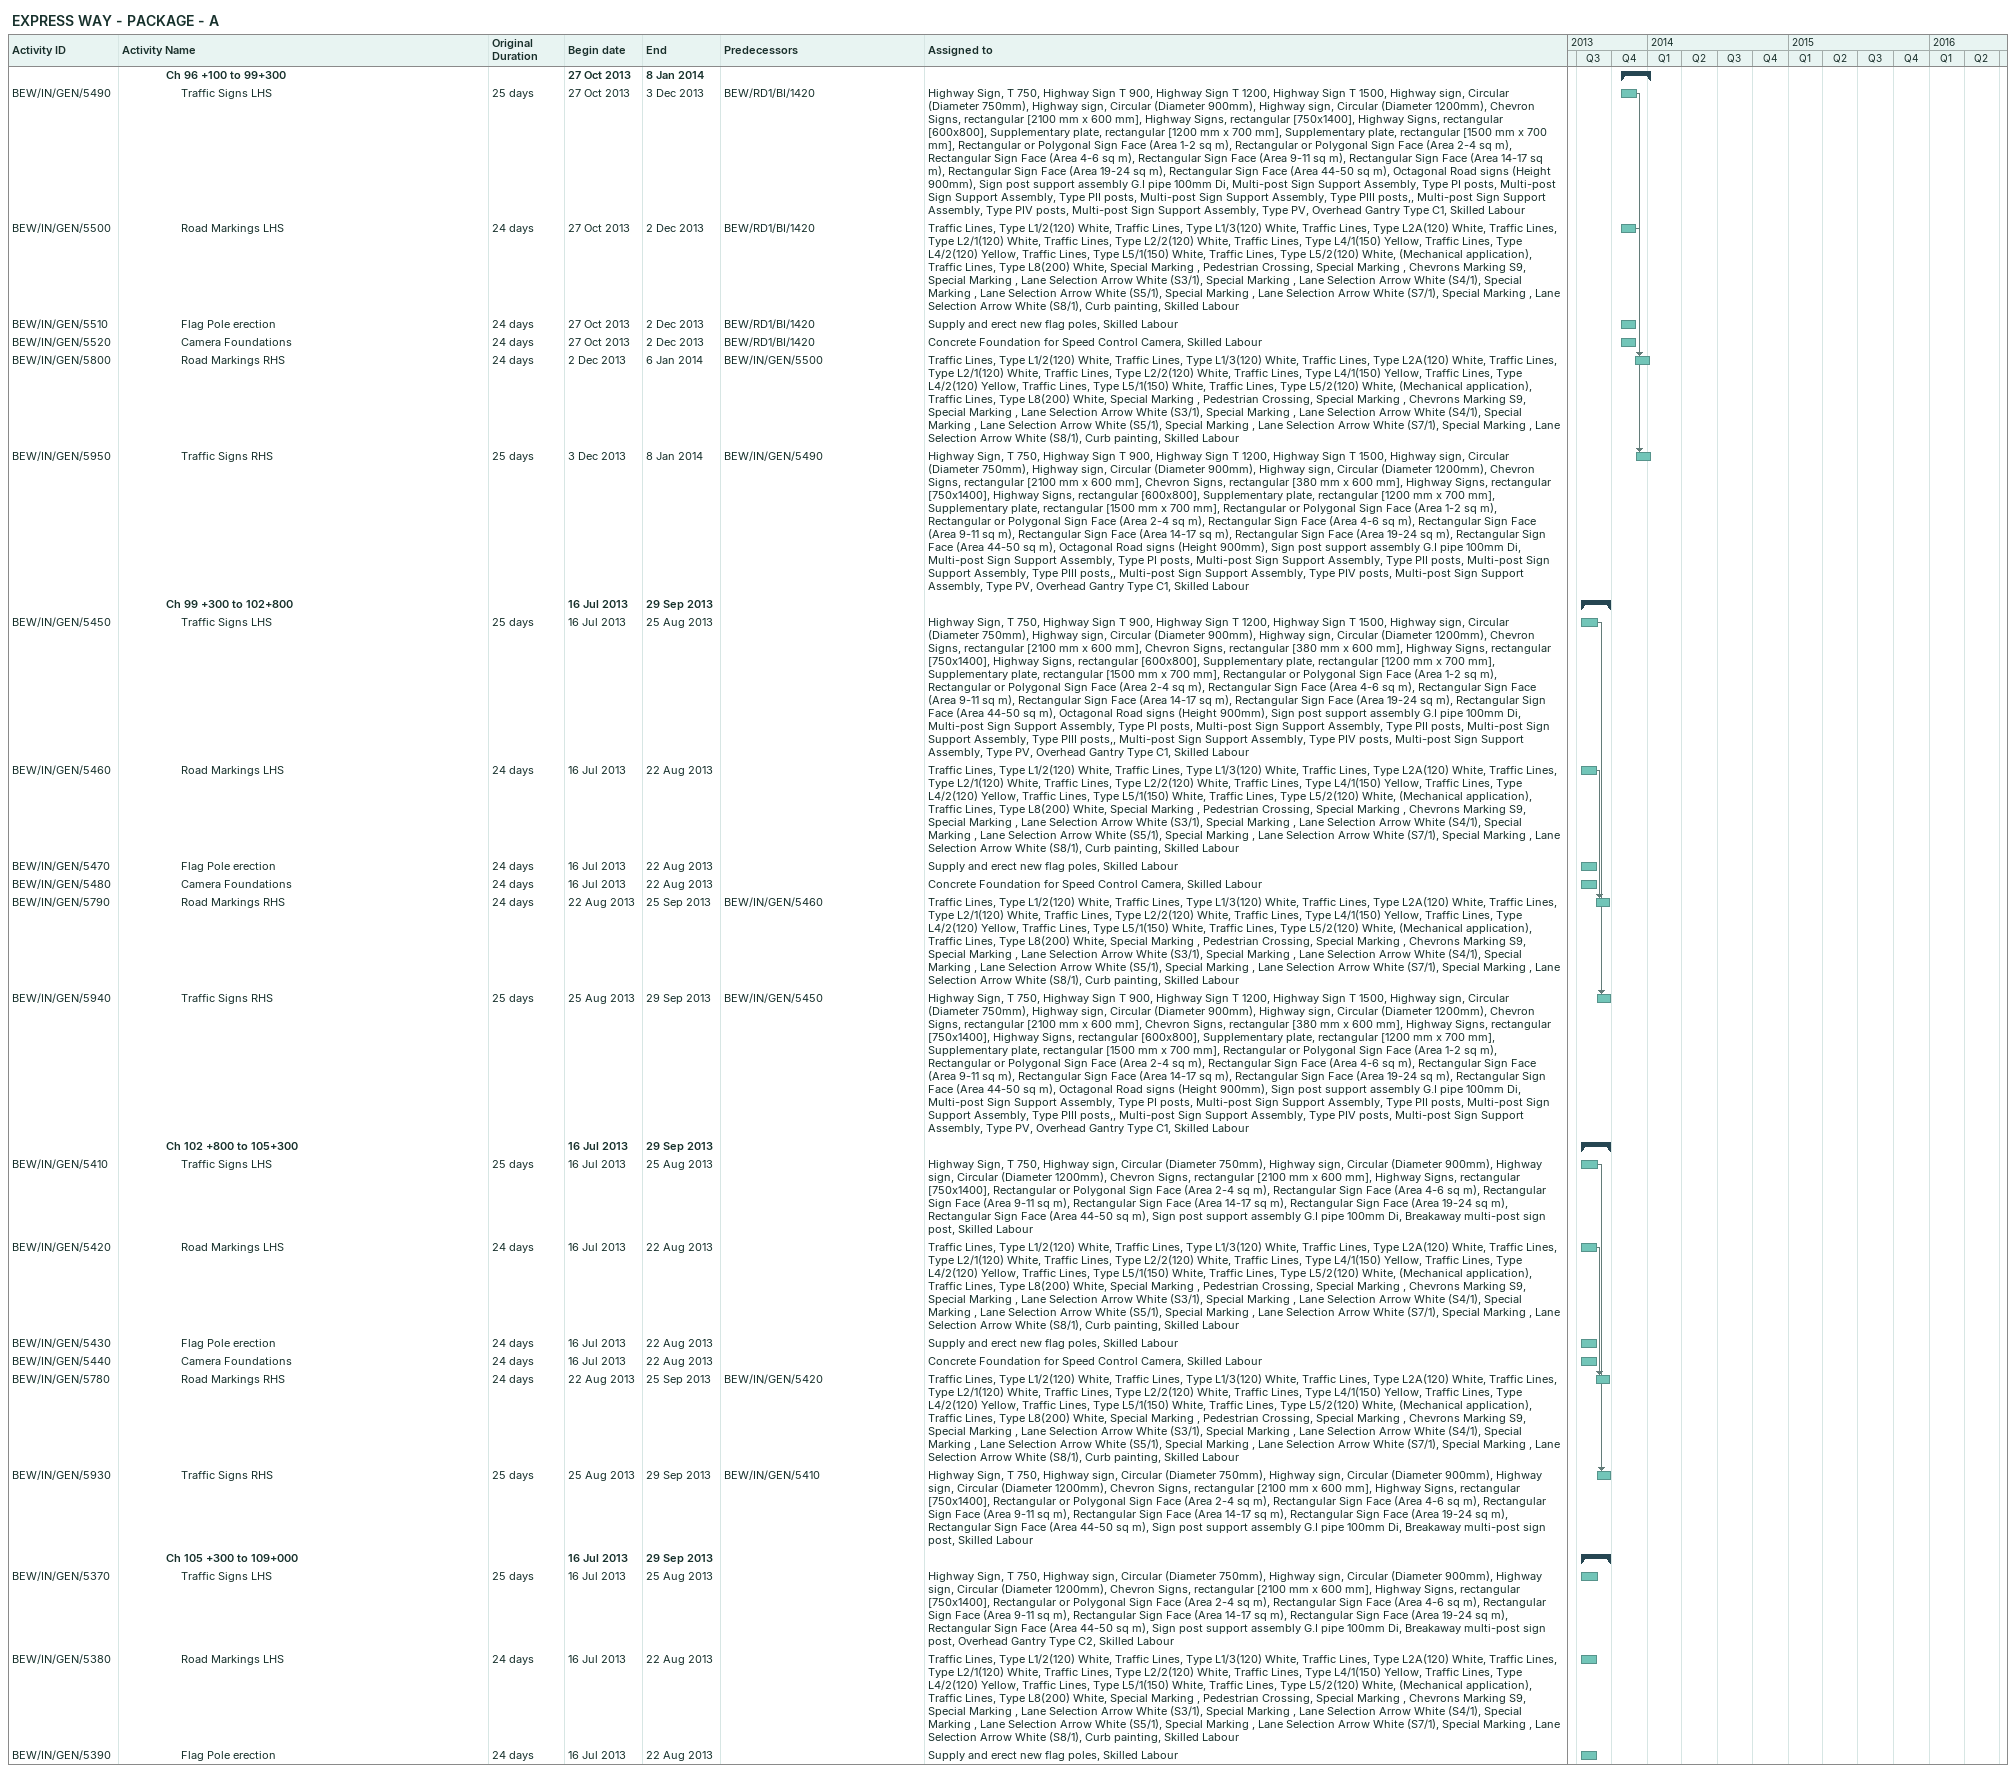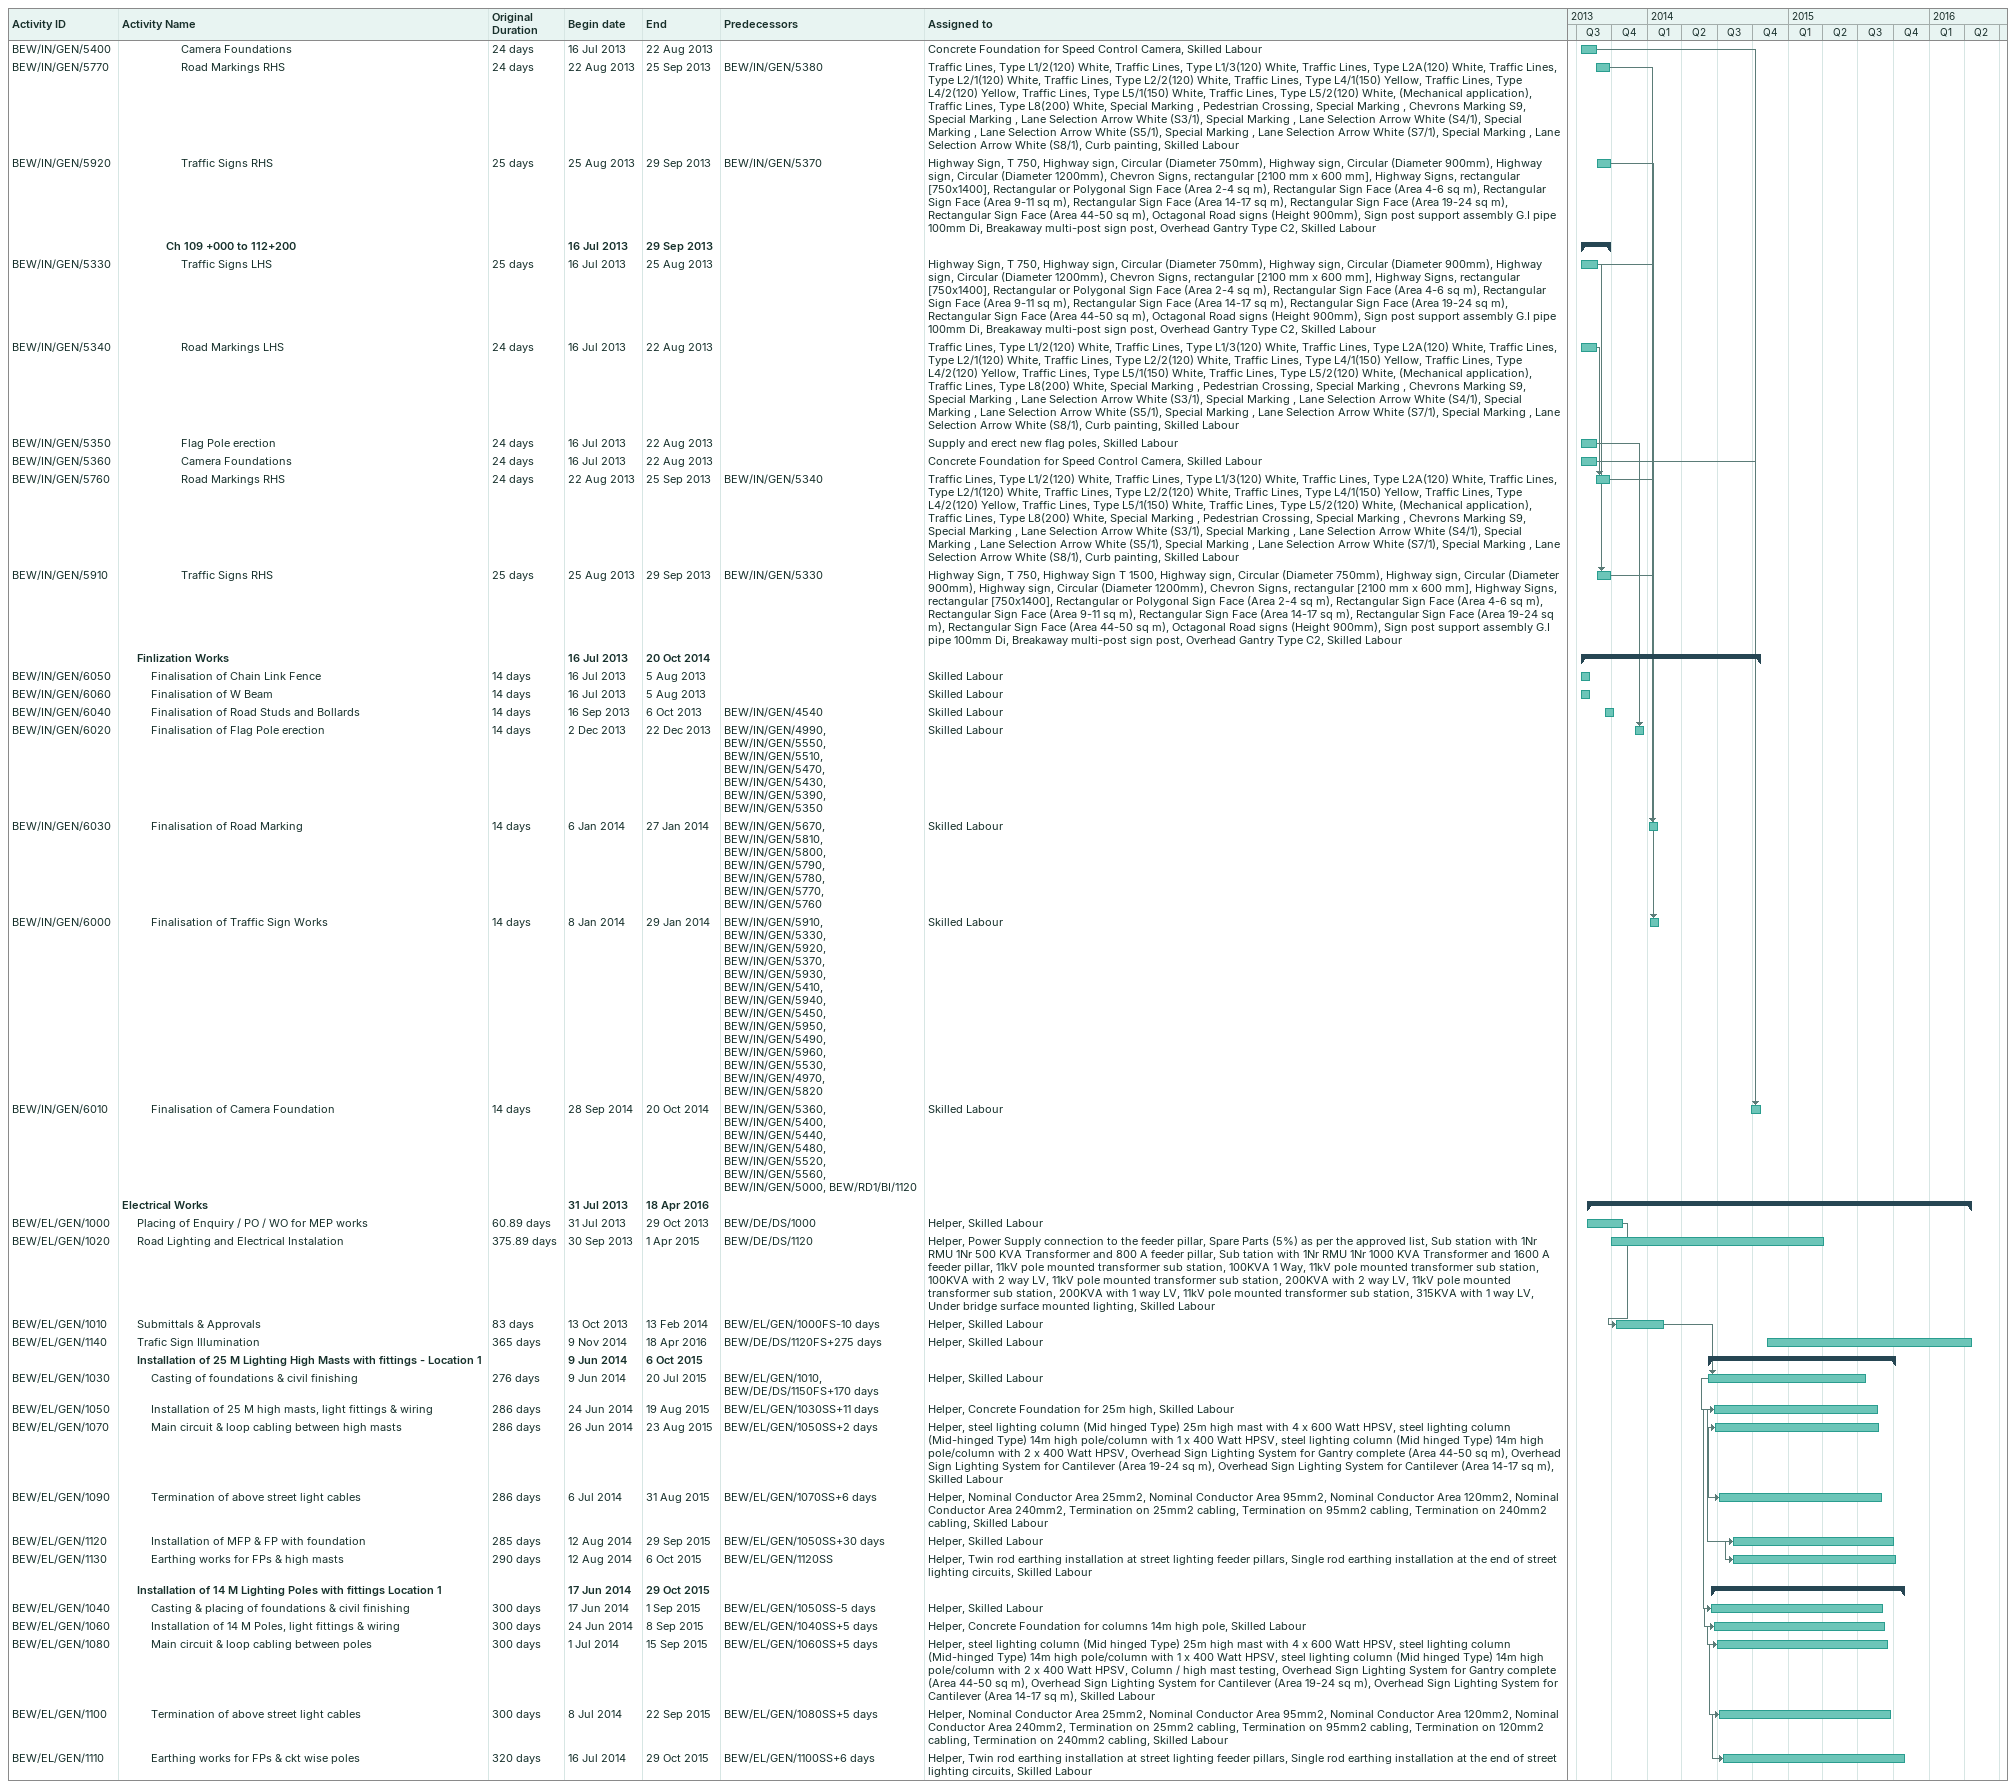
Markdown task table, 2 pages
EXPRESS WAY - PACKAGE - A

| ID | Level | Task | Original duration | Start | Finish | Predecessors | Resources |
|---|---|---|---|---|---|---|---|
|  | 4 | **Ch 96 +100 to 99+300** |  | 2013-10-27 | 2014-01-08 |  |  |
| BEW/IN/GEN/5490 | 5 | Traffic Signs LHS | 25d | 2013-10-27 | 2013-12-03 | BEW/RD1/BI/1420 | Highway Sign, T 750, Highway Sign T 900, Highway Sign T 1200, Highway Sign T 1500, Highway sign, Circular (Diameter 750mm), Highway sign, Circular (Diameter 900mm), Highway sign, Circular (Diameter 1200mm), Chevron Signs, rectangular [2100 mm x 600 mm], Highway Signs, rectangular [750x1400], Highway Signs, rectangular [600x800], Supplementary plate, rectangular [1200 mm x 700 mm], Supplementary plate, rectangular [1500 mm x 700 mm], Rectangular or Polygonal Sign Face (Area 1-2 sq m), Rectangular or Polygonal Sign Face (Area 2-4 sq m), Rectangular Sign Face (Area 4-6 sq m), Rectangular Sign Face (Area 9-11 sq m), Rectangular Sign Face (Area 14-17 sq m), Rectangular Sign Face (Area 19-24 sq m), Rectangular Sign Face (Area 44-50 sq m), Octagonal Road signs (Height 900mm), Sign post support assembly G.I pipe 100mm Di, Multi-post Sign Support Assembly, Type PI posts, Multi-post Sign Support Assembly, Type PII posts, Multi-post Sign Support Assembly, Type PIII posts,, Multi-post Sign Support Assembly, Type PIV posts, Multi-post Sign Support Assembly, Type PV, Overhead Gantry Type C1, Skilled Labour |
| BEW/IN/GEN/5500 | 5 | Road Markings LHS | 24d | 2013-10-27 | 2013-12-02 | BEW/RD1/BI/1420 | Traffic Lines, Type L1/2(120) White, Traffic Lines, Type L1/3(120) White, Traffic Lines, Type L2A(120) White, Traffic Lines, Type L2/1(120) White, Traffic Lines, Type L2/2(120) White, Traffic Lines, Type L4/1(150) Yellow, Traffic Lines, Type L4/2(120) Yellow, Traffic Lines, Type L5/1(150) White, Traffic Lines, Type L5/2(120) White, (Mechanical application), Traffic Lines, Type L8(200) White, Special Marking , Pedestrian Crossing, Special Marking , Chevrons Marking S9, Special Marking , Lane Selection Arrow White (S3/1), Special Marking , Lane Selection Arrow White (S4/1), Special Marking , Lane Selection Arrow White (S5/1), Special Marking , Lane Selection Arrow White (S7/1), Special Marking , Lane Selection Arrow White (S8/1), Curb painting, Skilled Labour |
| BEW/IN/GEN/5510 | 5 | Flag Pole erection | 24d | 2013-10-27 | 2013-12-02 | BEW/RD1/BI/1420 | Supply and erect new flag poles, Skilled Labour |
| BEW/IN/GEN/5520 | 5 | Camera Foundations | 24d | 2013-10-27 | 2013-12-02 | BEW/RD1/BI/1420 | Concrete Foundation for Speed Control Camera, Skilled Labour |
| BEW/IN/GEN/5800 | 5 | Road Markings RHS | 24d | 2013-12-02 | 2014-01-06 | BEW/IN/GEN/5500 | Traffic Lines, Type L1/2(120) White, Traffic Lines, Type L1/3(120) White, Traffic Lines, Type L2A(120) White, Traffic Lines, Type L2/1(120) White, Traffic Lines, Type L2/2(120) White, Traffic Lines, Type L4/1(150) Yellow, Traffic Lines, Type L4/2(120) Yellow, Traffic Lines, Type L5/1(150) White, Traffic Lines, Type L5/2(120) White, (Mechanical application), Traffic Lines, Type L8(200) White, Special Marking , Pedestrian Crossing, Special Marking , Chevrons Marking S9, Special Marking , Lane Selection Arrow White (S3/1), Special Marking , Lane Selection Arrow White (S4/1), Special Marking , Lane Selection Arrow White (S5/1), Special Marking , Lane Selection Arrow White (S7/1), Special Marking , Lane Selection Arrow White (S8/1), Curb painting, Skilled Labour |
| BEW/IN/GEN/5950 | 5 | Traffic Signs RHS | 25d | 2013-12-03 | 2014-01-08 | BEW/IN/GEN/5490 | Highway Sign, T 750, Highway Sign T 900, Highway Sign T 1200, Highway Sign T 1500, Highway sign, Circular (Diameter 750mm), Highway sign, Circular (Diameter 900mm), Highway sign, Circular (Diameter 1200mm), Chevron Signs, rectangular [2100 mm x 600 mm], Chevron Signs, rectangular [380 mm x 600 mm], Highway Signs, rectangular [750x1400], Highway Signs, rectangular [600x800], Supplementary plate, rectangular [1200 mm x 700 mm], Supplementary plate, rectangular [1500 mm x 700 mm], Rectangular or Polygonal Sign Face (Area 1-2 sq m), Rectangular or Polygonal Sign Face (Area 2-4 sq m), Rectangular Sign Face (Area 4-6 sq m), Rectangular Sign Face (Area 9-11 sq m), Rectangular Sign Face (Area 14-17 sq m), Rectangular Sign Face (Area 19-24 sq m), Rectangular Sign Face (Area 44-50 sq m), Octagonal Road signs (Height 900mm), Sign post support assembly G.I pipe 100mm Di, Multi-post Sign Support Assembly, Type PI posts, Multi-post Sign Support Assembly, Type PII posts, Multi-post Sign Support Assembly, Type PIII posts,, Multi-post Sign Support Assembly, Type PIV posts, Multi-post Sign Support Assembly, Type PV, Overhead Gantry Type C1, Skilled Labour |
|  | 4 | **Ch 99 +300 to 102+800** |  | 2013-07-16 | 2013-09-29 |  |  |
| BEW/IN/GEN/5450 | 5 | Traffic Signs LHS | 25d | 2013-07-16 | 2013-08-25 |  | Highway Sign, T 750, Highway Sign T 900, Highway Sign T 1200, Highway Sign T 1500, Highway sign, Circular (Diameter 750mm), Highway sign, Circular (Diameter 900mm), Highway sign, Circular (Diameter 1200mm), Chevron Signs, rectangular [2100 mm x 600 mm], Chevron Signs, rectangular [380 mm x 600 mm], Highway Signs, rectangular [750x1400], Highway Signs, rectangular [600x800], Supplementary plate, rectangular [1200 mm x 700 mm], Supplementary plate, rectangular [1500 mm x 700 mm], Rectangular or Polygonal Sign Face (Area 1-2 sq m), Rectangular or Polygonal Sign Face (Area 2-4 sq m), Rectangular Sign Face (Area 4-6 sq m), Rectangular Sign Face (Area 9-11 sq m), Rectangular Sign Face (Area 14-17 sq m), Rectangular Sign Face (Area 19-24 sq m), Rectangular Sign Face (Area 44-50 sq m), Octagonal Road signs (Height 900mm), Sign post support assembly G.I pipe 100mm Di, Multi-post Sign Support Assembly, Type PI posts, Multi-post Sign Support Assembly, Type PII posts, Multi-post Sign Support Assembly, Type PIII posts,, Multi-post Sign Support Assembly, Type PIV posts, Multi-post Sign Support Assembly, Type PV, Overhead Gantry Type C1, Skilled Labour |
| BEW/IN/GEN/5460 | 5 | Road Markings LHS | 24d | 2013-07-16 | 2013-08-22 |  | Traffic Lines, Type L1/2(120) White, Traffic Lines, Type L1/3(120) White, Traffic Lines, Type L2A(120) White, Traffic Lines, Type L2/1(120) White, Traffic Lines, Type L2/2(120) White, Traffic Lines, Type L4/1(150) Yellow, Traffic Lines, Type L4/2(120) Yellow, Traffic Lines, Type L5/1(150) White, Traffic Lines, Type L5/2(120) White, (Mechanical application), Traffic Lines, Type L8(200) White, Special Marking , Pedestrian Crossing, Special Marking , Chevrons Marking S9, Special Marking , Lane Selection Arrow White (S3/1), Special Marking , Lane Selection Arrow White (S4/1), Special Marking , Lane Selection Arrow White (S5/1), Special Marking , Lane Selection Arrow White (S7/1), Special Marking , Lane Selection Arrow White (S8/1), Curb painting, Skilled Labour |
| BEW/IN/GEN/5470 | 5 | Flag Pole erection | 24d | 2013-07-16 | 2013-08-22 |  | Supply and erect new flag poles, Skilled Labour |
| BEW/IN/GEN/5480 | 5 | Camera Foundations | 24d | 2013-07-16 | 2013-08-22 |  | Concrete Foundation for Speed Control Camera, Skilled Labour |
| BEW/IN/GEN/5790 | 5 | Road Markings RHS | 24d | 2013-08-22 | 2013-09-25 | BEW/IN/GEN/5460 | Traffic Lines, Type L1/2(120) White, Traffic Lines, Type L1/3(120) White, Traffic Lines, Type L2A(120) White, Traffic Lines, Type L2/1(120) White, Traffic Lines, Type L2/2(120) White, Traffic Lines, Type L4/1(150) Yellow, Traffic Lines, Type L4/2(120) Yellow, Traffic Lines, Type L5/1(150) White, Traffic Lines, Type L5/2(120) White, (Mechanical application), Traffic Lines, Type L8(200) White, Special Marking , Pedestrian Crossing, Special Marking , Chevrons Marking S9, Special Marking , Lane Selection Arrow White (S3/1), Special Marking , Lane Selection Arrow White (S4/1), Special Marking , Lane Selection Arrow White (S5/1), Special Marking , Lane Selection Arrow White (S7/1), Special Marking , Lane Selection Arrow White (S8/1), Curb painting, Skilled Labour |
| BEW/IN/GEN/5940 | 5 | Traffic Signs RHS | 25d | 2013-08-25 | 2013-09-29 | BEW/IN/GEN/5450 | Highway Sign, T 750, Highway Sign T 900, Highway Sign T 1200, Highway Sign T 1500, Highway sign, Circular (Diameter 750mm), Highway sign, Circular (Diameter 900mm), Highway sign, Circular (Diameter 1200mm), Chevron Signs, rectangular [2100 mm x 600 mm], Chevron Signs, rectangular [380 mm x 600 mm], Highway Signs, rectangular [750x1400], Highway Signs, rectangular [600x800], Supplementary plate, rectangular [1200 mm x 700 mm], Supplementary plate, rectangular [1500 mm x 700 mm], Rectangular or Polygonal Sign Face (Area 1-2 sq m), Rectangular or Polygonal Sign Face (Area 2-4 sq m), Rectangular Sign Face (Area 4-6 sq m), Rectangular Sign Face (Area 9-11 sq m), Rectangular Sign Face (Area 14-17 sq m), Rectangular Sign Face (Area 19-24 sq m), Rectangular Sign Face (Area 44-50 sq m), Octagonal Road signs (Height 900mm), Sign post support assembly G.I pipe 100mm Di, Multi-post Sign Support Assembly, Type PI posts, Multi-post Sign Support Assembly, Type PII posts, Multi-post Sign Support Assembly, Type PIII posts,, Multi-post Sign Support Assembly, Type PIV posts, Multi-post Sign Support Assembly, Type PV, Overhead Gantry Type C1, Skilled Labour |
|  | 4 | **Ch 102 +800 to 105+300** |  | 2013-07-16 | 2013-09-29 |  |  |
| BEW/IN/GEN/5410 | 5 | Traffic Signs LHS | 25d | 2013-07-16 | 2013-08-25 |  | Highway Sign, T 750, Highway sign, Circular (Diameter 750mm), Highway sign, Circular (Diameter 900mm), Highway sign, Circular (Diameter 1200mm), Chevron Signs, rectangular [2100 mm x 600 mm], Highway Signs, rectangular [750x1400], Rectangular or Polygonal Sign Face (Area 2-4 sq m), Rectangular Sign Face (Area 4-6 sq m), Rectangular Sign Face (Area 9-11 sq m), Rectangular Sign Face (Area 14-17 sq m), Rectangular Sign Face (Area 19-24 sq m), Rectangular Sign Face (Area 44-50 sq m), Sign post support assembly G.I pipe 100mm Di, Breakaway multi-post sign post, Skilled Labour |
| BEW/IN/GEN/5420 | 5 | Road Markings LHS | 24d | 2013-07-16 | 2013-08-22 |  | Traffic Lines, Type L1/2(120) White, Traffic Lines, Type L1/3(120) White, Traffic Lines, Type L2A(120) White, Traffic Lines, Type L2/1(120) White, Traffic Lines, Type L2/2(120) White, Traffic Lines, Type L4/1(150) Yellow, Traffic Lines, Type L4/2(120) Yellow, Traffic Lines, Type L5/1(150) White, Traffic Lines, Type L5/2(120) White, (Mechanical application), Traffic Lines, Type L8(200) White, Special Marking , Pedestrian Crossing, Special Marking , Chevrons Marking S9, Special Marking , Lane Selection Arrow White (S3/1), Special Marking , Lane Selection Arrow White (S4/1), Special Marking , Lane Selection Arrow White (S5/1), Special Marking , Lane Selection Arrow White (S7/1), Special Marking , Lane Selection Arrow White (S8/1), Curb painting, Skilled Labour |
| BEW/IN/GEN/5430 | 5 | Flag Pole erection | 24d | 2013-07-16 | 2013-08-22 |  | Supply and erect new flag poles, Skilled Labour |
| BEW/IN/GEN/5440 | 5 | Camera Foundations | 24d | 2013-07-16 | 2013-08-22 |  | Concrete Foundation for Speed Control Camera, Skilled Labour |
| BEW/IN/GEN/5780 | 5 | Road Markings RHS | 24d | 2013-08-22 | 2013-09-25 | BEW/IN/GEN/5420 | Traffic Lines, Type L1/2(120) White, Traffic Lines, Type L1/3(120) White, Traffic Lines, Type L2A(120) White, Traffic Lines, Type L2/1(120) White, Traffic Lines, Type L2/2(120) White, Traffic Lines, Type L4/1(150) Yellow, Traffic Lines, Type L4/2(120) Yellow, Traffic Lines, Type L5/1(150) White, Traffic Lines, Type L5/2(120) White, (Mechanical application), Traffic Lines, Type L8(200) White, Special Marking , Pedestrian Crossing, Special Marking , Chevrons Marking S9, Special Marking , Lane Selection Arrow White (S3/1), Special Marking , Lane Selection Arrow White (S4/1), Special Marking , Lane Selection Arrow White (S5/1), Special Marking , Lane Selection Arrow White (S7/1), Special Marking , Lane Selection Arrow White (S8/1), Curb painting, Skilled Labour |
| BEW/IN/GEN/5930 | 5 | Traffic Signs RHS | 25d | 2013-08-25 | 2013-09-29 | BEW/IN/GEN/5410 | Highway Sign, T 750, Highway sign, Circular (Diameter 750mm), Highway sign, Circular (Diameter 900mm), Highway sign, Circular (Diameter 1200mm), Chevron Signs, rectangular [2100 mm x 600 mm], Highway Signs, rectangular [750x1400], Rectangular or Polygonal Sign Face (Area 2-4 sq m), Rectangular Sign Face (Area 4-6 sq m), Rectangular Sign Face (Area 9-11 sq m), Rectangular Sign Face (Area 14-17 sq m), Rectangular Sign Face (Area 19-24 sq m), Rectangular Sign Face (Area 44-50 sq m), Sign post support assembly G.I pipe 100mm Di, Breakaway multi-post sign post, Skilled Labour |
|  | 4 | **Ch 105 +300 to 109+000** |  | 2013-07-16 | 2013-09-29 |  |  |
| BEW/IN/GEN/5370 | 5 | Traffic Signs LHS | 25d | 2013-07-16 | 2013-08-25 |  | Highway Sign, T 750, Highway sign, Circular (Diameter 750mm), Highway sign, Circular (Diameter 900mm), Highway sign, Circular (Diameter 1200mm), Chevron Signs, rectangular [2100 mm x 600 mm], Highway Signs, rectangular [750x1400], Rectangular or Polygonal Sign Face (Area 2-4 sq m), Rectangular Sign Face (Area 4-6 sq m), Rectangular Sign Face (Area 9-11 sq m), Rectangular Sign Face (Area 14-17 sq m), Rectangular Sign Face (Area 19-24 sq m), Rectangular Sign Face (Area 44-50 sq m), Sign post support assembly G.I pipe 100mm Di, Breakaway multi-post sign post, Overhead Gantry Type C2, Skilled Labour |
| BEW/IN/GEN/5380 | 5 | Road Markings LHS | 24d | 2013-07-16 | 2013-08-22 |  | Traffic Lines, Type L1/2(120) White, Traffic Lines, Type L1/3(120) White, Traffic Lines, Type L2A(120) White, Traffic Lines, Type L2/1(120) White, Traffic Lines, Type L2/2(120) White, Traffic Lines, Type L4/1(150) Yellow, Traffic Lines, Type L4/2(120) Yellow, Traffic Lines, Type L5/1(150) White, Traffic Lines, Type L5/2(120) White, (Mechanical application), Traffic Lines, Type L8(200) White, Special Marking , Pedestrian Crossing, Special Marking , Chevrons Marking S9, Special Marking , Lane Selection Arrow White (S3/1), Special Marking , Lane Selection Arrow White (S4/1), Special Marking , Lane Selection Arrow White (S5/1), Special Marking , Lane Selection Arrow White (S7/1), Special Marking , Lane Selection Arrow White (S8/1), Curb painting, Skilled Labour |
| BEW/IN/GEN/5390 | 5 | Flag Pole erection | 24d | 2013-07-16 | 2013-08-22 |  | Supply and erect new flag poles, Skilled Labour |
| BEW/IN/GEN/5400 | 5 | Camera Foundations | 24d | 2013-07-16 | 2013-08-22 |  | Concrete Foundation for Speed Control Camera, Skilled Labour |
| BEW/IN/GEN/5770 | 5 | Road Markings RHS | 24d | 2013-08-22 | 2013-09-25 | BEW/IN/GEN/5380 | Traffic Lines, Type L1/2(120) White, Traffic Lines, Type L1/3(120) White, Traffic Lines, Type L2A(120) White, Traffic Lines, Type L2/1(120) White, Traffic Lines, Type L2/2(120) White, Traffic Lines, Type L4/1(150) Yellow, Traffic Lines, Type L4/2(120) Yellow, Traffic Lines, Type L5/1(150) White, Traffic Lines, Type L5/2(120) White, (Mechanical application), Traffic Lines, Type L8(200) White, Special Marking , Pedestrian Crossing, Special Marking , Chevrons Marking S9, Special Marking , Lane Selection Arrow White (S3/1), Special Marking , Lane Selection Arrow White (S4/1), Special Marking , Lane Selection Arrow White (S5/1), Special Marking , Lane Selection Arrow White (S7/1), Special Marking , Lane Selection Arrow White (S8/1), Curb painting, Skilled Labour |
| BEW/IN/GEN/5920 | 5 | Traffic Signs RHS | 25d | 2013-08-25 | 2013-09-29 | BEW/IN/GEN/5370 | Highway Sign, T 750, Highway sign, Circular (Diameter 750mm), Highway sign, Circular (Diameter 900mm), Highway sign, Circular (Diameter 1200mm), Chevron Signs, rectangular [2100 mm x 600 mm], Highway Signs, rectangular [750x1400], Rectangular or Polygonal Sign Face (Area 2-4 sq m), Rectangular Sign Face (Area 4-6 sq m), Rectangular Sign Face (Area 9-11 sq m), Rectangular Sign Face (Area 14-17 sq m), Rectangular Sign Face (Area 19-24 sq m), Rectangular Sign Face (Area 44-50 sq m), Octagonal Road signs (Height 900mm), Sign post support assembly G.I pipe 100mm Di, Breakaway multi-post sign post, Overhead Gantry Type C2, Skilled Labour |
|  | 4 | **Ch 109 +000 to 112+200** |  | 2013-07-16 | 2013-09-29 |  |  |
| BEW/IN/GEN/5330 | 5 | Traffic Signs LHS | 25d | 2013-07-16 | 2013-08-25 |  | Highway Sign, T 750, Highway sign, Circular (Diameter 750mm), Highway sign, Circular (Diameter 900mm), Highway sign, Circular (Diameter 1200mm), Chevron Signs, rectangular [2100 mm x 600 mm], Highway Signs, rectangular [750x1400], Rectangular or Polygonal Sign Face (Area 2-4 sq m), Rectangular Sign Face (Area 4-6 sq m), Rectangular Sign Face (Area 9-11 sq m), Rectangular Sign Face (Area 14-17 sq m), Rectangular Sign Face (Area 19-24 sq m), Rectangular Sign Face (Area 44-50 sq m), Octagonal Road signs (Height 900mm), Sign post support assembly G.I pipe 100mm Di, Breakaway multi-post sign post, Overhead Gantry Type C2, Skilled Labour |
| BEW/IN/GEN/5340 | 5 | Road Markings LHS | 24d | 2013-07-16 | 2013-08-22 |  | Traffic Lines, Type L1/2(120) White, Traffic Lines, Type L1/3(120) White, Traffic Lines, Type L2A(120) White, Traffic Lines, Type L2/1(120) White, Traffic Lines, Type L2/2(120) White, Traffic Lines, Type L4/1(150) Yellow, Traffic Lines, Type L4/2(120) Yellow, Traffic Lines, Type L5/1(150) White, Traffic Lines, Type L5/2(120) White, (Mechanical application), Traffic Lines, Type L8(200) White, Special Marking , Pedestrian Crossing, Special Marking , Chevrons Marking S9, Special Marking , Lane Selection Arrow White (S3/1), Special Marking , Lane Selection Arrow White (S4/1), Special Marking , Lane Selection Arrow White (S5/1), Special Marking , Lane Selection Arrow White (S7/1), Special Marking , Lane Selection Arrow White (S8/1), Curb painting, Skilled Labour |
| BEW/IN/GEN/5350 | 5 | Flag Pole erection | 24d | 2013-07-16 | 2013-08-22 |  | Supply and erect new flag poles, Skilled Labour |
| BEW/IN/GEN/5360 | 5 | Camera Foundations | 24d | 2013-07-16 | 2013-08-22 |  | Concrete Foundation for Speed Control Camera, Skilled Labour |
| BEW/IN/GEN/5760 | 5 | Road Markings RHS | 24d | 2013-08-22 | 2013-09-25 | BEW/IN/GEN/5340 | Traffic Lines, Type L1/2(120) White, Traffic Lines, Type L1/3(120) White, Traffic Lines, Type L2A(120) White, Traffic Lines, Type L2/1(120) White, Traffic Lines, Type L2/2(120) White, Traffic Lines, Type L4/1(150) Yellow, Traffic Lines, Type L4/2(120) Yellow, Traffic Lines, Type L5/1(150) White, Traffic Lines, Type L5/2(120) White, (Mechanical application), Traffic Lines, Type L8(200) White, Special Marking , Pedestrian Crossing, Special Marking , Chevrons Marking S9, Special Marking , Lane Selection Arrow White (S3/1), Special Marking , Lane Selection Arrow White (S4/1), Special Marking , Lane Selection Arrow White (S5/1), Special Marking , Lane Selection Arrow White (S7/1), Special Marking , Lane Selection Arrow White (S8/1), Curb painting, Skilled Labour |
| BEW/IN/GEN/5910 | 5 | Traffic Signs RHS | 25d | 2013-08-25 | 2013-09-29 | BEW/IN/GEN/5330 | Highway Sign, T 750, Highway Sign T 1500, Highway sign, Circular (Diameter 750mm), Highway sign, Circular (Diameter 900mm), Highway sign, Circular (Diameter 1200mm), Chevron Signs, rectangular [2100 mm x 600 mm], Highway Signs, rectangular [750x1400], Rectangular or Polygonal Sign Face (Area 2-4 sq m), Rectangular Sign Face (Area 4-6 sq m), Rectangular Sign Face (Area 9-11 sq m), Rectangular Sign Face (Area 14-17 sq m), Rectangular Sign Face (Area 19-24 sq m), Rectangular Sign Face (Area 44-50 sq m), Octagonal Road signs (Height 900mm), Sign post support assembly G.I pipe 100mm Di, Breakaway multi-post sign post, Overhead Gantry Type C2, Skilled Labour |
|  | 2 | **Finlization Works** |  | 2013-07-16 | 2014-10-20 |  |  |
| BEW/IN/GEN/6050 | 3 | Finalisation of Chain Link Fence | 14d | 2013-07-16 | 2013-08-05 |  | Skilled Labour |
| BEW/IN/GEN/6060 | 3 | Finalisation of W Beam | 14d | 2013-07-16 | 2013-08-05 |  | Skilled Labour |
| BEW/IN/GEN/6040 | 3 | Finalisation of Road Studs and Bollards | 14d | 2013-09-16 | 2013-10-06 | BEW/IN/GEN/4540 | Skilled Labour |
| BEW/IN/GEN/6020 | 3 | Finalisation of Flag Pole erection | 14d | 2013-12-02 | 2013-12-22 | BEW/IN/GEN/4990, BEW/IN/GEN/5550, BEW/IN/GEN/5510, BEW/IN/GEN/5470, BEW/IN/GEN/5430, BEW/IN/GEN/5390, BEW/IN/GEN/5350 | Skilled Labour |
| BEW/IN/GEN/6030 | 3 | Finalisation of Road Marking | 14d | 2014-01-06 | 2014-01-27 | BEW/IN/GEN/5670, BEW/IN/GEN/5810, BEW/IN/GEN/5800, BEW/IN/GEN/5790, BEW/IN/GEN/5780, BEW/IN/GEN/5770, BEW/IN/GEN/5760 | Skilled Labour |
| BEW/IN/GEN/6000 | 3 | Finalisation of Traffic Sign Works | 14d | 2014-01-08 | 2014-01-29 | BEW/IN/GEN/5910, BEW/IN/GEN/5330, BEW/IN/GEN/5920, BEW/IN/GEN/5370, BEW/IN/GEN/5930, BEW/IN/GEN/5410, BEW/IN/GEN/5940, BEW/IN/GEN/5450, BEW/IN/GEN/5950, BEW/IN/GEN/5490, BEW/IN/GEN/5960, BEW/IN/GEN/5530, BEW/IN/GEN/4970, BEW/IN/GEN/5820 | Skilled Labour |
| BEW/IN/GEN/6010 | 3 | Finalisation of Camera Foundation | 14d | 2014-09-28 | 2014-10-20 | BEW/IN/GEN/5360, BEW/IN/GEN/5400, BEW/IN/GEN/5440, BEW/IN/GEN/5480, BEW/IN/GEN/5520, BEW/IN/GEN/5560, BEW/IN/GEN/5000, BEW/RD1/BI/1120 | Skilled Labour |
|  | 1 | **Electrical Works** |  | 2013-07-31 | 2016-04-18 |  |  |
| BEW/EL/GEN/1000 | 2 | Placing of Enquiry / PO / WO for MEP works | 60.89d | 2013-07-31 | 2013-10-29 | BEW/DE/DS/1000 | Helper, Skilled Labour |
| BEW/EL/GEN/1020 | 2 | Road Lighting and Electrical Instalation | 375.89d | 2013-09-30 | 2015-04-01 | BEW/DE/DS/1120 | Helper, Power Supply connection to the feeder pillar, Spare Parts (5%) as per the approved list, Sub station with 1Nr RMU 1Nr 500 KVA Transformer and 800 A feeder pillar, Sub tation with 1Nr RMU 1Nr 1000 KVA Transformer and 1600 A feeder pillar, 11kV pole mounted transformer sub station, 100KVA 1 Way, 11kV pole mounted transformer sub station, 100KVA with 2 way LV, 11kV pole mounted transformer sub station, 200KVA with 2 way LV, 11kV pole mounted transformer sub station, 200KVA with 1 way LV, 11kV pole mounted transformer sub station, 315KVA with 1 way LV, Under bridge surface mounted lighting, Skilled Labour |
| BEW/EL/GEN/1010 | 2 | Submittals & Approvals | 83d | 2013-10-13 | 2014-02-13 | BEW/EL/GEN/1000FS-10d | Helper, Skilled Labour |
| BEW/EL/GEN/1140 | 2 | Trafic Sign Illumination | 365d | 2014-11-09 | 2016-04-18 | BEW/DE/DS/1120FS+275d | Helper, Skilled Labour |
|  | 2 | **Installation of 25 M Lighting High Masts with fittings - Location 1** |  | 2014-06-09 | 2015-10-06 |  |  |
| BEW/EL/GEN/1030 | 3 | Casting of foundations & civil finishing | 276d | 2014-06-09 | 2015-07-20 | BEW/EL/GEN/1010, BEW/DE/DS/1150FS+170d | Helper, Skilled Labour |
| BEW/EL/GEN/1050 | 3 | Installation of 25 M high masts, light fittings & wiring | 286d | 2014-06-24 | 2015-08-19 | BEW/EL/GEN/1030SS+11d | Helper, Concrete Foundation for 25m high, Skilled Labour |
| BEW/EL/GEN/1070 | 3 | Main circuit & loop cabling between high masts | 286d | 2014-06-26 | 2015-08-23 | BEW/EL/GEN/1050SS+2d | Helper, steel lighting column (Mid hinged Type) 25m high mast with 4 x 600 Watt HPSV, steel lighting column (Mid-hinged Type) 14m high pole/column with 1 x 400 Watt HPSV, steel lighting column (Mid hinged Type) 14m high pole/column with 2 x 400 Watt HPSV, Overhead Sign Lighting System for Gantry complete (Area 44-50 sq m), Overhead Sign Lighting System for Cantilever (Area 19-24 sq m), Overhead Sign Lighting System for Cantilever (Area 14-17 sq m), Skilled Labour |
| BEW/EL/GEN/1090 | 3 | Termination of above street light cables | 286d | 2014-07-06 | 2015-08-31 | BEW/EL/GEN/1070SS+6d | Helper, Nominal Conductor Area 25mm2, Nominal Conductor Area 95mm2, Nominal Conductor Area 120mm2, Nominal Conductor Area 240mm2, Termination on 25mm2 cabling, Termination on 95mm2 cabling, Termination on 240mm2 cabling, Skilled Labour |
| BEW/EL/GEN/1120 | 3 | Installation of MFP & FP with foundation | 285d | 2014-08-12 | 2015-09-29 | BEW/EL/GEN/1050SS+30d | Helper, Skilled Labour |
| BEW/EL/GEN/1130 | 3 | Earthing works for FPs & high masts | 290d | 2014-08-12 | 2015-10-06 | BEW/EL/GEN/1120SS | Helper, Twin rod earthing installation at street lighting feeder pillars, Single rod earthing installation at the end of street lighting circuits, Skilled Labour |
|  | 2 | **Installation of 14 M Lighting Poles with fittings Location 1** |  | 2014-06-17 | 2015-10-29 |  |  |
| BEW/EL/GEN/1040 | 3 | Casting & placing of foundations & civil finishing | 300d | 2014-06-17 | 2015-09-01 | BEW/EL/GEN/1050SS-5d | Helper, Skilled Labour |
| BEW/EL/GEN/1060 | 3 | Installation of 14 M Poles, light fittings & wiring | 300d | 2014-06-24 | 2015-09-08 | BEW/EL/GEN/1040SS+5d | Helper, Concrete Foundation for columns 14m high pole, Skilled Labour |
| BEW/EL/GEN/1080 | 3 | Main circuit & loop cabling between poles | 300d | 2014-07-01 | 2015-09-15 | BEW/EL/GEN/1060SS+5d | Helper, steel lighting column (Mid hinged Type) 25m high mast with 4 x 600 Watt HPSV, steel lighting column (Mid-hinged Type) 14m high pole/column with 1 x 400 Watt HPSV, steel lighting column (Mid hinged Type) 14m high pole/column with 2 x 400 Watt HPSV, Column / high mast testing, Overhead Sign Lighting System for Gantry complete (Area 44-50 sq m), Overhead Sign Lighting System for Cantilever (Area 19-24 sq m), Overhead Sign Lighting System for Cantilever (Area 14-17 sq m), Skilled Labour |
| BEW/EL/GEN/1100 | 3 | Termination of above street light cables | 300d | 2014-07-08 | 2015-09-22 | BEW/EL/GEN/1080SS+5d | Helper, Nominal Conductor Area 25mm2, Nominal Conductor Area 95mm2, Nominal Conductor Area 120mm2, Nominal Conductor Area 240mm2, Termination on 25mm2 cabling, Termination on 95mm2 cabling, Termination on 120mm2 cabling, Termination on 240mm2 cabling, Skilled Labour |
| BEW/EL/GEN/1110 | 3 | Earthing works for FPs & ckt wise poles | 320d | 2014-07-16 | 2015-10-29 | BEW/EL/GEN/1100SS+6d | Helper, Twin rod earthing installation at street lighting feeder pillars, Single rod earthing installation at the end of street lighting circuits, Skilled Labour |
